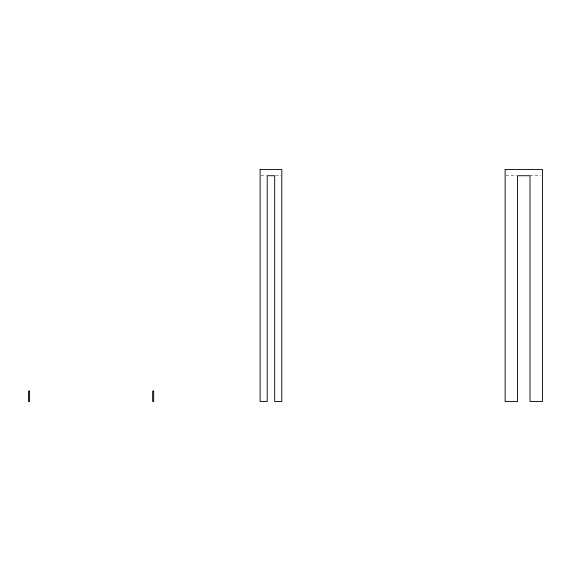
<?xml version="1.0" encoding="UTF-8"?>
<svg xmlns="http://www.w3.org/2000/svg" width="571" height="571" viewBox="0 0 571 571"><rect width="100%" height="100%" fill="white"/><g stroke="black" fill="none" stroke-linecap="round" stroke-linejoin="round"><path stroke-width="0.43" stroke-dasharray="2.85 2.14" d="M261.004 175.732L266.314 175.732M275.593 175.732L280.911 175.732M506.02 175.732L516.684 175.732M530.009 175.732L540.673 175.732"/><path stroke-width="0.86" d="M260.112 169.48L260.112 401.52L267.207 401.52L267.207 175.732L274.708 175.732L274.708 401.52L281.796 401.52L281.796 169.48L260.112 169.48M505.135 169.48L505.135 401.52L517.569 401.52L517.569 175.732L530.009 175.732L530.009 401.52L542.45 401.52L542.45 169.48L505.135 169.48M29.592 391.099L28.55 391.099L28.55 401.52L29.592 401.52L29.592 391.099M153.685 391.099L152.643 391.099L152.643 401.52L153.685 401.52L153.685 391.099"/></g></svg>
